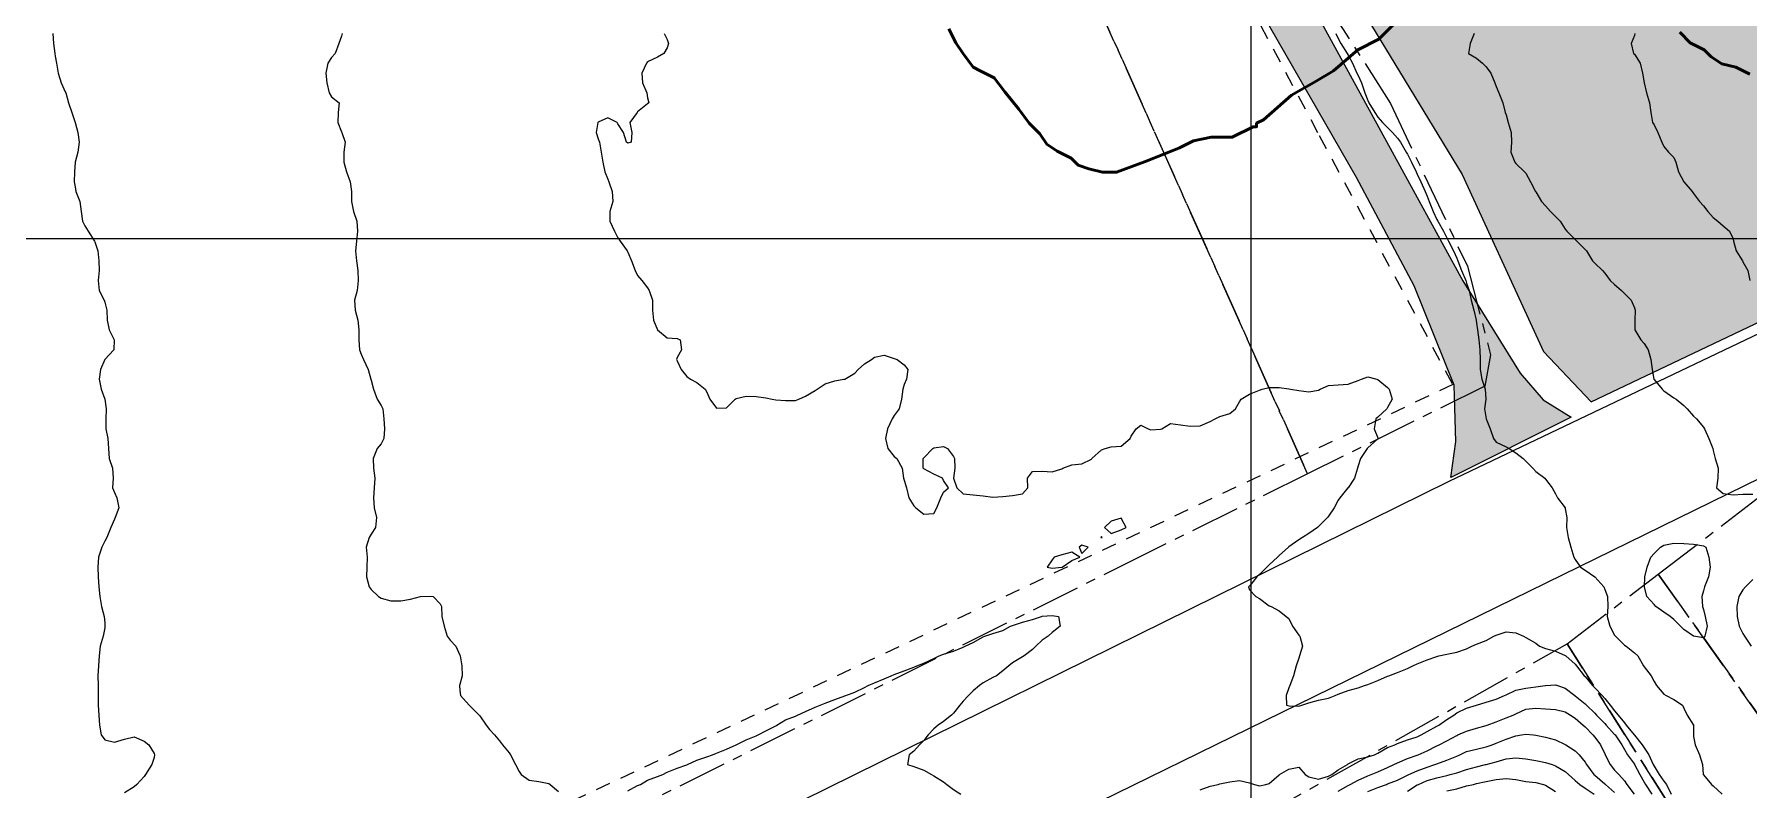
# Model space of a CAD drawing. Header units: centimetres. Extents: x 0 to 642158, y -847 to 649707.
# Drawn here: x 617005.2 to 617092, y 620759.5 to 620797.7 of the extents above; entities that cross this region are included whole.
import ezdxf

# ---------------------------------------------------------------- set-up
doc = ezdxf.new("R2010")
doc.units = ezdxf.units.CM
doc.header["$MEASUREMENT"] = 0
doc.linetypes.add('CENTERX2', pattern=[4, 2.5, -0.5, 0.5, -0.5])
doc.linetypes.add('JIS_02_0.7', pattern=[1.35, 0.75, -0.6])
for name, color, linetype, lineweight in [('MEV_grille', 254, 'Continuous', 9), ('MEV_layout inondation', 5, 'Continuous', 15), ('WAL_parcellaire agricole', 7, 'JIS_02_0.7', 25), ('WAL_topographie 0.5', 253, 'Continuous', 20)]:
    doc.layers.add(name, color=color, linetype=linetype, lineweight=lineweight)
doc.layers.add('MEV_schema paysager_Ha', color=7, linetype='Continuous', lineweight=25, transparency=0.13)
doc.layers.add('SPW_parcellaire cadastral', color=7, linetype='CENTERX2', lineweight=25, true_color=0xff0542)
picture_1 = doc.add_image_def('image2.png', size_in_pixel=(6614, 11023))

# ---------------------------------------------------------------- blocks, each defined once
blk = doc.blocks.new('*U114')
at = {"layer": 'MEV_grille', "transparency": 33554687}
blk.add_lwpolyline([(-1338.461, 0), (1338.461, 0)], dxfattribs=at)
blk = doc.blocks.new('*U115')
at = {"layer": 'MEV_grille', "color": 0, "linetype": 'ByBlock', "lineweight": -2, "transparency": 16777216}
blk.add_blockref('*U114', (0, -1600), dxfattribs=at)
blk = doc.blocks.new('*U112')
at = {"layer": 'MEV_grille', "transparency": 33554687}
blk.add_lwpolyline([(0, 1825.476), (0, -1825.476)], dxfattribs=at)
blk = doc.blocks.new('*U113')
at = {"layer": 'MEV_grille', "color": 0, "linetype": 'ByBlock', "lineweight": -2, "transparency": 16777216}
blk.add_blockref('*U112', (1700, 0), dxfattribs=at)

msp = doc.modelspace()

# ---------------------------------------------------------------- hatches: boundary and pattern name
at = {"layer": 'MEV_schema paysager_Ha', "true_color": 0xffffff, "transparency": 33554687}
h = msp.add_hatch(color=7, dxfattribs=at)
h.dxf.hatch_style = 1
h.paths.add_polyline_path([(617076.957, 620775.289), (617077.201, 620777.105), (617077.126, 620779.957), (617075.099, 620784.986), (617072.172, 620790.466), (617067.368, 620798.797), (617064.065, 620804.577), (617056.243, 620818.296), (617050.046, 620830.95), (617047.611, 620836.834), (617045.379, 620844.037), (617042.362, 620852.742), (617037.909, 620861.649), (617028.342, 620880.123), (617020.095, 620896.123), (617010.198, 620916.411), (617002.446, 620933.73), (616993.044, 620956.493), (616983.642, 620978.596), (616973.25, 621002.678), (616968.962, 621012.244), (616965.663, 621021.976), (616955.436, 621040.45), (616945.21, 621059.419), (616940.921, 621068.986), (616935.478, 621077.398), (616927.231, 621088.119), (616919.756, 621098.032), (616908.594, 621115.419), (616899.05, 621136.883), (616888.424, 621173.846), (616877.62, 621211.722), (616864.401, 621250.858), (616862.596, 621274.031), (616860.047, 621301.222), (616858.914, 621326.713), (616859.197, 621346.539), (616860.896, 621376.279), (616861.463, 621404.886), (616860.613, 621429.244), (616859.48, 621444.822), (616854.948, 621465.215), (616849, 621490.706), (616837.671, 621532.058), (616829.74, 621571.711), (616822.943, 621588.705), (616820.394, 621592.954), (616812.463, 621606.549), (616808.781, 621634.306), (616806.798, 621652.15), (616807.931, 621670.56), (616809.064, 621685.289), (616812.18, 621684.156), (616809.914, 621652.433), (616812.18, 621634.873), (616813.879, 621615.896), (616816.995, 621605.7), (616822.943, 621593.52), (616829.174, 621581.341), (616832.006, 621572.561), (616837.954, 621544.521), (616851.266, 621492.689), (616857.498, 621468.614), (616860.896, 621451.903), (616862.879, 621435.758), (616864.295, 621409.984), (616863.729, 621378.545), (616862.029, 621341.724), (616862.313, 621319.632), (616865.428, 621273.181), (616866.561, 621255.621), (616870.995, 621241.549), (616880.863, 621212.431), (616888.067, 621186.88), (616893.901, 621167.537), (616903.21, 621136.7), (616913.794, 621113.645), (616922.701, 621099.354), (616933.688, 621085.113), (616938.674, 621078.225), (616946.15, 621064.154), (616956.913, 621043.761), (616966.26, 621026.766), (616969.942, 621016.853), (616981.555, 620991.079), (616995.15, 620956.807), (617005.346, 620932.732), (617016.676, 620908.941), (617026.306, 620890.247), (617038.202, 620866.455), (617044.999, 620853.993), (617049.248, 620839.831), (617054.346, 620826.519), (617065.959, 620806.409), (617077.565, 620785.227), (617080.472, 620780.563), (617081.622, 620779.211), (617083.041, 620778.332)])
at = {"layer": 'MEV_schema paysager_Ha', "transparency": 33554687}
h = msp.add_hatch(dxfattribs=at)
h.set_pattern_fill('AR-CONC', color=256, angle=180)
h.set_pattern_definition([(230, (-1675.227, 123.2765), (-7.172601826, 0.62752135), [0.75, -8.25]), (175, (-1675.227, 123.2765), (1.387513336, -7.52192134), [0.6, -6.6]), (280.4514445, (-1675.8244, 123.329), (-5.78508847, -6.89439991), [0.63740192, -7.01142112]), (226.1842, (-1675.227, 121.2765), (-10.67241331, 1.65519281), [1.125, -12.375]), (276.6356355, (-1676.116, 121.414), (-9.34661946, -9.74118601), [0.95610342, -10.5171376]), (171.184164, (-1675.227, 121.277), (-9.34661945, -9.741186), [0.9, -9.90000001]), (201, (-1676.227, 121.7765), (-5.96907052, 4.026188907), [0.75, -8.25]), (146, (-1676.227, 121.7765), (-2.43315332, -7.25150045), [0.6, -6.6]), (251.4514447, (-1676.724, 122.112), (-8.40222377, -3.22531153), [0.6374019, -7.01142112]), (217.5, (-1675.2267, 123.2765), (-0.121598553, -3.328938538), [0, -6.52, 0, -6.7, 0, -6.625]), (187.5, (-1675.2267, 123.2765), (-2.630695374, -3.944117119), [0, -3.82, 0, -6.37, 0, -2.525]), (147.5, (-1672.9967, 123.2765), (-5.338224362, 0.225548717), [0, -2.5, 0, -7.8, 0, -10.35]), (137.5, (-1671.9967, 123.2765), (-5.831861693, -1.001049823), [0, -3.25, 0, -5.18, 0, -7.35])])
edge = h.paths.add_edge_path()
edge.add_line((617121.976, 620796.785), (617116.058, 620796.437))
edge.add_line((617116.058, 620796.437), (617105.963, 620797.481))
edge.add_line((617105.963, 620797.481), (617097.26, 620799.569))
edge.add_line((617097.26, 620799.569), (617084.032, 620804.675))
edge.add_line((617084.032, 620804.675), (617074.517, 620808.156))
edge.add_line((617074.517, 620808.156), (617071.268, 620810.361))
edge.add_line((617071.268, 620810.361), (617068.035, 620815.249))
edge.add_line((617068.035, 620815.249), (617064.74, 620822.031))
edge.add_line((617064.74, 620822.031), (617058.58, 620835.061))
edge.add_line((617058.58, 620835.061), (617054.406, 620845.682))
edge.add_line((617054.406, 620845.682), (617050.113, 620855.788))
edge.add_line((617050.113, 620855.788), (617045.999, 620866.351))
edge.add_line((617045.999, 620866.351), (617039.9, 620880.234))
edge.add_line((617039.9, 620880.234), (617033.652, 620896.308))
edge.add_line((617033.652, 620896.308), (617025.229, 620915.529))
edge.add_line((617025.229, 620915.529), (617016.633, 620934.812))
edge.add_line((617016.633, 620934.812), (617010.519, 620947.98))
edge.add_line((617010.519, 620947.98), (617007.218, 620955.828))
edge.add_line((617007.218, 620955.828), (617006.52, 620959.235))
edge.add_line((617006.52, 620959.235), (617008.724, 620965.501))
edge.add_line((617008.724, 620965.501), (617011.045, 620971.651))
edge.add_line((617011.045, 620971.651), (617007.564, 620972.231))
edge.add_line((617007.564, 620972.231), (617005.823, 620968.054))
edge.add_line((617005.823, 620968.054), (617003.516, 620963.511))
edge.add_arc((617021.194, 620957.62), 18.633, 161.56891, 193.12721)
edge.add_line((617003.047, 620953.388), (617005.585, 620947.723))
edge.add_line((617005.585, 620947.723), (617013.167, 620930.996))
edge.add_line((617013.167, 620930.996), (617022.942, 620907.238))
edge.add_line((617022.942, 620907.238), (617027.498, 620897.228))
edge.add_line((617027.498, 620897.228), (617030.865, 620889.78))
edge.add_line((617030.865, 620889.78), (617036.107, 620876.701))
edge.add_line((617036.107, 620876.701), (617043.655, 620861.585))
edge.add_line((617043.655, 620861.585), (617046.557, 620854.81))
edge.add_line((617046.557, 620854.81), (617048.998, 620848.669))
edge.add_line((617048.998, 620848.669), (617052.461, 620839.281))
edge.add_line((617052.461, 620839.281), (617057.299, 620827.332))
edge.add_line((617057.299, 620827.332), (617062.853, 620815.779))
edge.add_line((617062.853, 620815.779), (617071.7, 620800.2))
edge.add_line((617071.7, 620800.2), (617077.519, 620790.622))
edge.add_line((617077.519, 620790.622), (617081.641, 620781.651))
edge.add_line((617081.641, 620781.651), (617084.066, 620779.105))
edge.add_line((617084.066, 620779.105), (617105.15, 620789.126))
edge.add_line((617105.15, 620789.126), (617121.976, 620796.785))

# ---------------------------------------------------------------- linework, layer by layer
for points in [[(616959.655, 620703.552), (616982.944, 620718.069), (617008.046, 620732.586), (617035.72, 620747.406), (617113.599, 620785.514), (617149.59, 620803.66), (617192.99, 620824.68), (617220.21, 620838.29), (617257.26, 620856.739), (617304.592, 620879.574), (617342.397, 620898.93)], [(617283.421, 620876.852), (617222.327, 620846.91), (617191.327, 620831.788), (617146.717, 620809.104), (617121.916, 620796.553), (617076.852, 620775.08), (617033.603, 620753.757), (617000.637, 620736.82), (616975.534, 620721.245), (616956.026, 620709.147)], [(617065.959, 620806.409), (617077.565, 620785.227), (617080.472, 620780.563), (617081.622, 620779.211), (617083.041, 620778.332), (617076.957, 620775.289)], [(617071.7, 620800.2), (617077.519, 620790.622), (617081.641, 620781.651), (617084.066, 620779.105)], [(617076.957, 620775.289), (617077.201, 620777.105), (617077.126, 620779.957), (617075.099, 620784.986), (617072.172, 620790.466), (617067.368, 620798.797)], [(617084.066, 620779.105), (617105.15, 620789.126), (617121.976, 620796.785), (617116.058, 620796.437), (617105.963, 620797.481), (617097.26, 620799.569)]]:
    msp.add_lwpolyline(points)
at = {"layer": 'MEV_layout inondation', "lineweight": 50}
for points in [[(617051.514, 620797.998), (617051.868, 620797.289), (617052.223, 620796.758), (617052.755, 620796.049), (617053.109, 620795.872), (617053.818, 620795.518), (617054.35, 620794.809), (617055.058, 620793.924), (617055.59, 620793.215), (617056.121, 620792.683), (617056.476, 620792.152), (617057.008, 620791.797), (617057.717, 620791.443), (617058.071, 620791.089), (617058.603, 620790.912), (617059.312, 620790.735), (617060.02, 620790.735), (617061.438, 620791.266), (617062.324, 620791.62), (617063.21, 620791.975), (617063.919, 620792.329), (617064.805, 620792.506), (617065.868, 620792.506), (617066.931, 620793.038), (617067.108, 620793.038), (617067.108, 620793.215), (617067.463, 620793.392), (617068.881, 620794.632), (617070.121, 620795.341), (617071.007, 620795.872), (617072.248, 620796.935), (617073.311, 620797.467), (617074.02, 620798.175)], [(617088.551, 620797.821), (617089.082, 620797.289), (617089.791, 620796.935), (617090.146, 620796.581), (617090.677, 620796.227), (617091.386, 620796.049), (617092.095, 620795.695)]]:
    msp.add_lwpolyline(points, dxfattribs=at)
at = {"layer": 'SPW_parcellaire cadastral'}
for points in [[(616952.061, 620710.931), (616919.509, 620750.616), (617042.312, 620836.61), (617069.693, 620775.462), (617061.604, 620771.471), (617016.754, 620749.136), (616963.701, 620718.387), (616952.061, 620710.931)], [(617066.122, 620806.324), (617073.9, 620794.216), (617077.791, 620785.972), (617078.967, 620781.487), (617078.669, 620779.898), (617069.693, 620775.462), (617042.312, 620836.61)], [(617140.892, 620706.757), (617121.344, 620726.604), (617107.011, 620742.951), (617087.463, 620770.389), (617092.767, 620774.441), (617095.553, 620776.249), (617098.252, 620777.932), (617107.5, 620781.763), (617113.467, 620776.394), (617114.541, 620770.236), (617121.302, 620757.889), (617125.502, 620737.105), (617140.892, 620706.757)], [(617082.838, 620766.859), (617087.463, 620770.389), (617107.011, 620742.951), (617121.344, 620726.604), (617140.892, 620706.757), (617188.586, 620670.429)], [(617082.838, 620766.859), (617087.915, 620758.877), (617126.08, 620714.089), (617140.94, 620702.104), (617180.2, 620666.244), (617198.721, 620649.645), (617202.743, 620647.528), (617211.738, 620638.85), (617219.57, 620629.325), (617224.544, 620619.8), (617242.443, 620568.633), (617131.683, 620480.394), (616973.114, 620705.004), (617082.838, 620766.859)], [(617180.2, 620666.244), (617140.94, 620702.104), (617126.08, 620714.089), (617087.915, 620758.877), (617082.838, 620766.859)]]:
    msp.add_lwpolyline(points, dxfattribs=at)
at = {"layer": 'WAL_parcellaire agricole'}
msp.add_lwpolyline([(617054.586, 620821.986), (617070.287, 620792.592), (617077.05, 620779.985), (617025.22, 620755.479), (616985.057, 620732.141), (616953.143, 620711.971), (616858.38, 620827.209)], dxfattribs=at)
at = {"layer": 'WAL_topographie 0.5'}
for points in [[(617006.118, 620797.75), (617006.15, 620797.25), (617006.221, 620796.75), (617006.25, 620796.607), (617006.31, 620796.25), (617006.394, 620795.75), (617006.553, 620795.25), (617006.75, 620794.809), (617006.777, 620794.75), (617006.917, 620794.25), (617007.083, 620793.75), (617007.25, 620793.25), (617007.25, 620793.25), (617007.389, 620792.75), (617007.456, 620792.25), (617007.388, 620791.75), (617007.25, 620791.25), (617007.25, 620791.249), (617007.229, 620790.75), (617007.212, 620790.25), (617007.25, 620790), (617007.282, 620789.75), (617007.491, 620789.25), (617007.554, 620788.75), (617007.618, 620788.25), (617007.75, 620788.012), (617007.917, 620787.75), (617008.233, 620787.25), (617008.25, 620787.208), (617008.399, 620786.75), (617008.452, 620786.25), (617008.464, 620785.75), (617008.421, 620785.25), (617008.479, 620784.75), (617008.719, 620784.25), (617008.75, 620784.15), (617008.858, 620783.75), (617008.879, 620783.25), (617008.983, 620782.75), (617009.225, 620782.25), (617009.217, 620781.75), (617008.75, 620781.25), (617008.75, 620781.25), (617008.544, 620780.75), (617008.474, 620780.25), (617008.579, 620779.75), (617008.75, 620779.25), (617008.75, 620779.25), (617008.833, 620778.75), (617008.801, 620778.25), (617008.808, 620777.75), (617008.904, 620777.25), (617008.944, 620776.75), (617008.975, 620776.25), (617009.153, 620775.75), (617009.187, 620775.25), (617009.146, 620774.75), (617009.25, 620774.519), (617009.363, 620774.25), (617009.472, 620773.75), (617009.286, 620773.25), (617009.25, 620773.179), (617009.062, 620772.75), (617008.865, 620772.25), (617008.75, 620772.054), (617008.601, 620771.75), (617008.432, 620771.25), (617008.401, 620770.75), (617008.417, 620770.25), (617008.457, 620769.75), (617008.51, 620769.25), (617008.595, 620768.75), (617008.723, 620768.25), (617008.75, 620767.917), (617008.762, 620767.75), (617008.75, 620767.679), (617008.671, 620767.25), (617008.523, 620766.75), (617008.464, 620766.25), (617008.434, 620765.75), (617008.403, 620765.25), (617008.412, 620764.75), (617008.417, 620764.25), (617008.417, 620763.75), (617008.458, 620763.25), (617008.483, 620762.75), (617008.573, 620762.25), (617008.75, 620762.011), (617009.25, 620761.879), (617009.75, 620762.045), (617010.25, 620762.152), (617010.75, 620761.937), (617010.981, 620761.75), (617011.25, 620761.313), (617011.279, 620761.25), (617011.25, 620761.113), (617011.147, 620760.75), (617010.813, 620760.25), (617010.75, 620760.141), (617010.375, 620759.75), (617010.25, 620759.625), (617009.75, 620759.319)], [(617020.777, 620797.75), (617020.75, 620797.625), (617020.619, 620797.25), (617020.434, 620796.75), (617020.25, 620796.531), (617020.063, 620796.25), (617019.96, 620795.75), (617020, 620795.25), (617020.129, 620794.75), (617020.25, 620794.55), (617020.625, 620794.25), (617020.578, 620793.75), (617020.567, 620793.25), (617020.75, 620792.781), (617020.766, 620792.75), (617020.933, 620792.25), (617020.864, 620791.75), (617020.866, 620791.25), (617021.006, 620790.75), (617021.187, 620790.25), (617021.25, 620789.75), (617021.25, 620789.75), (617021.262, 620789.25), (617021.356, 620788.75), (617021.524, 620788.25), (617021.553, 620787.75), (617021.507, 620787.25), (617021.453, 620786.75), (617021.5, 620786.25), (617021.579, 620785.75), (617021.597, 620785.25), (617021.547, 620784.75), (617021.402, 620784.25), (617021.437, 620783.75), (617021.583, 620783.25), (617021.621, 620782.75), (617021.625, 620782.25), (617021.667, 620781.75), (617021.75, 620781.519), (617021.856, 620781.25), (617022.099, 620780.75), (617022.236, 620780.25), (617022.25, 620780.2), (617022.375, 620779.75), (617022.562, 620779.25), (617022.75, 620778.929), (617022.836, 620778.75), (617022.891, 620778.25), (617022.932, 620777.75), (617022.899, 620777.25), (617022.75, 620776.988), (617022.55, 620776.75), (617022.346, 620776.25), (617022.375, 620775.75), (617022.429, 620775.25), (617022.406, 620774.75), (617022.375, 620774.25), (617022.409, 620773.75), (617022.523, 620773.25), (617022.479, 620772.75), (617022.25, 620772.406), (617022.15, 620772.25), (617021.992, 620771.75), (617022.047, 620771.25), (617022.033, 620770.75), (617022.007, 620770.25), (617022.15, 620769.75), (617022.25, 620769.607), (617022.62, 620769.25), (617022.75, 620769.174), (617023.25, 620769.034), (617023.75, 620769.04), (617024.25, 620769.125), (617024.75, 620769.25), (617024.75, 620769.25), (617025.25, 620769.283), (617025.386, 620769.25), (617025.75, 620768.886), (617025.812, 620768.75), (617025.835, 620768.25), (617025.944, 620767.75), (617026.105, 620767.25), (617026.25, 620767.054), (617026.543, 620766.75), (617026.75, 620766.288), (617026.764, 620766.25), (617026.842, 620765.75), (617026.868, 620765.25), (617026.75, 620764.806), (617026.732, 620764.75), (617026.75, 620764.5), (617026.778, 620764.25), (617027.224, 620763.75), (617027.25, 620763.722), (617027.722, 620763.25), (617027.75, 620763.214), (617028.075, 620762.75), (617028.25, 620762.531), (617028.5, 620762.25), (617028.75, 620761.95), (617028.908, 620761.75), (617029.25, 620761.344), (617029.306, 620761.25), (617029.556, 620760.75), (617029.75, 620760.397), (617029.859, 620760.25), (617030.25, 620759.969), (617030.75, 620759.895), (617031.25, 620759.794), (617031.317, 620759.75), (617031.75, 620759.389)], [(617037.092, 620797.75), (617037.25, 620797.45), (617037.317, 620797.25), (617037.25, 620797.028), (617037.071, 620796.75), (617036.75, 620796.554), (617036.25, 620796.313), (617036.2, 620796.25), (617035.958, 620795.75), (617036, 620795.25), (617036.214, 620794.75), (617036.25, 620794.5), (617036.313, 620794.25), (617036.25, 620794.2), (617035.75, 620793.792), (617035.725, 620793.75), (617035.35, 620793.25), (617035.458, 620792.75), (617035.417, 620792.25), (617035.25, 620792.206), (617035.191, 620792.25), (617035.041, 620792.75), (617034.75, 620793.187), (617034.714, 620793.25), (617034.25, 620793.482), (617033.75, 620793.27), (617033.733, 620793.25), (617033.659, 620792.75), (617033.75, 620792.417), (617033.813, 620792.25), (617033.904, 620791.75), (617033.981, 620791.25), (617034.083, 620790.75), (617034.25, 620790.375), (617034.3, 620790.25), (617034.467, 620789.75), (617034.487, 620789.25), (617034.341, 620788.75), (617034.347, 620788.25), (617034.58, 620787.75), (617034.75, 620787.409), (617034.863, 620787.25), (617035.217, 620786.75), (617035.25, 620786.691), (617035.433, 620786.25), (617035.628, 620785.75), (617035.75, 620785.5), (617035.967, 620785.25), (617036.25, 620784.889), (617036.333, 620784.75), (617036.5, 620784.25), (617036.513, 620783.75), (617036.558, 620783.25), (617036.75, 620782.75), (617036.75, 620782.75), (617037.25, 620782.355), (617037.75, 620782.318), (617037.9, 620782.25), (617037.972, 620781.75), (617037.75, 620781.35), (617037.714, 620781.25), (617037.75, 620781.179), (617037.964, 620780.75), (617038.25, 620780.387), (617038.438, 620780.25), (617038.75, 620780.083), (617039.167, 620779.75), (617039.25, 620779.607), (617039.416, 620779.25), (617039.75, 620778.795), (617040.25, 620778.8), (617040.7, 620779.25), (617040.75, 620779.281), (617041.25, 620779.39), (617041.75, 620779.379), (617042.25, 620779.31), (617042.562, 620779.25), (617042.75, 620779.22), (617043.25, 620779.173), (617043.75, 620779.184), (617043.917, 620779.25), (617044.25, 620779.39), (617044.75, 620779.692), (617044.841, 620779.75), (617045.25, 620780.026), (617045.75, 620780.173), (617046.194, 620780.25), (617046.25, 620780.259), (617046.75, 620780.564), (617046.932, 620780.75), (617047.25, 620781.03), (617047.594, 620781.25), (617047.75, 620781.369), (617048.25, 620781.469), (617048.75, 620781.307), (617048.897, 620781.25), (617049.25, 620780.989), (617049.433, 620780.75), (617049.368, 620780.25), (617049.25, 620779.984), (617049.18, 620779.75), (617049.113, 620779.25), (617049.01, 620778.75), (617048.75, 620778.425), (617048.647, 620778.25), (617048.403, 620777.75), (617048.315, 620777.25), (617048.421, 620776.75), (617048.75, 620776.341), (617048.88, 620776.25), (617049.146, 620775.75), (617049.225, 620775.25), (617049.25, 620775.15), (617049.375, 620774.75), (617049.484, 620774.25), (617049.75, 620773.85), (617049.85, 620773.75), (617050.25, 620773.417), (617050.75, 620773.464), (617050.904, 620773.75), (617051.107, 620774.25), (617051.25, 620774.536), (617051.5, 620774.75), (617051.25, 620775.125), (617051.2, 620775.25), (617050.75, 620775.454), (617050.25, 620775.712), (617050.212, 620775.75), (617050.225, 620776.25), (617050.25, 620776.274), (617050.704, 620776.75), (617050.75, 620776.779), (617051.25, 620776.854), (617051.45, 620776.75), (617051.75, 620776.341), (617051.813, 620776.25), (617051.827, 620775.75), (617051.75, 620775.25), (617051.917, 620774.75), (617052.25, 620774.45), (617052.75, 620774.404), (617053.25, 620774.355), (617053.75, 620774.294), (617054.25, 620774.322), (617054.75, 620774.364), (617055.25, 620774.456), (617055.513, 620774.75), (617055.5, 620775.25), (617055.75, 620775.583), (617056.25, 620775.603), (617056.75, 620775.563), (617057.25, 620775.722), (617057.296, 620775.75), (617057.75, 620775.922), (617058.25, 620775.977), (617058.75, 620776.217), (617058.771, 620776.25), (617059.25, 620776.676), (617059.432, 620776.75), (617059.75, 620776.828), (617060.25, 620776.872), (617060.702, 620777.25), (617060.75, 620777.365), (617061.013, 620777.75), (617061.25, 620777.937), (617061.625, 620777.75), (617061.75, 620777.698), (617062.25, 620777.719), (617062.309, 620777.75), (617062.75, 620778.009), (617063.25, 620777.942), (617063.75, 620777.873), (617064.25, 620777.903), (617064.75, 620778.121), (617065.015, 620778.25), (617065.25, 620778.369), (617065.75, 620778.518), (617066.038, 620778.75), (617066.25, 620779.118), (617066.333, 620779.25), (617066.75, 620779.5), (617067.25, 620779.707), (617067.4, 620779.75), (617067.75, 620779.842), (617068.25, 620779.831), (617068.75, 620779.764), (617068.821, 620779.75), (617069.25, 620779.689), (617069.75, 620779.612), (617070.25, 620779.709), (617070.325, 620779.75), (617070.75, 620779.931), (617071.25, 620779.976), (617071.75, 620780), (617072.25, 620780.188), (617072.426, 620780.25), (617072.75, 620780.381), (617073.208, 620780.25), (617073.25, 620780.241), (617073.75, 620779.835), (617073.821, 620779.75), (617073.978, 620779.25), (617073.75, 620778.82), (617073.705, 620778.75), (617073.25, 620778.332), (617073.156, 620778.25), (617073.075, 620777.75), (617073.25, 620777.283), (617073.258, 620777.25), (617073.25, 620777.241), (617072.75, 620776.782), (617072.718, 620776.75), (617072.371, 620776.25), (617072.25, 620775.869), (617072.218, 620775.75), (617072.067, 620775.25), (617071.75, 620774.762), (617071.739, 620774.75), (617071.321, 620774.25), (617071.25, 620774.132), (617071.044, 620773.75), (617070.75, 620773.329), (617070.695, 620773.25), (617070.25, 620772.805), (617070.192, 620772.75), (617069.75, 620772.452), (617069.44, 620772.25), (617069.25, 620772.124), (617068.75, 620771.774), (617068.72, 620771.75), (617068.25, 620771.33), (617068.162, 620771.25), (617067.75, 620770.861), (617067.629, 620770.75), (617067.25, 620770.365), (617067.116, 620770.25), (617066.75, 620769.784), (617066.706, 620769.75), (617066.75, 620769.6), (617067.068, 620769.25), (617067.25, 620769.155), (617067.75, 620768.781), (617067.85, 620768.75), (617068.25, 620768.528), (617068.607, 620768.25), (617068.75, 620768.15), (617068.924, 620767.75), (617069.25, 620767.309), (617069.294, 620767.25), (617069.442, 620766.75), (617069.286, 620766.25), (617069.25, 620766.139), (617069.12, 620765.75), (617068.972, 620765.25), (617068.797, 620764.75), (617068.75, 620764.643), (617068.609, 620764.25), (617068.625, 620763.75), (617068.75, 620763.717), (617069.25, 620763.712), (617069.41, 620763.75), (617069.75, 620763.87), (617070.25, 620764.005), (617070.75, 620764.114), (617071.096, 620764.25), (617071.25, 620764.318), (617071.75, 620764.502), (617072.25, 620764.641), (617072.577, 620764.75), (617072.75, 620764.81), (617073.25, 620765.006), (617073.75, 620765.224), (617073.813, 620765.25), (617074.25, 620765.415), (617074.75, 620765.615), (617075.029, 620765.75), (617075.25, 620765.844), (617075.75, 620766.047), (617076.25, 620766.226), (617076.348, 620766.25), (617076.75, 620766.344), (617077.25, 620766.433), (617077.75, 620766.615), (617078.016, 620766.75), (617078.25, 620766.842), (617078.75, 620767.024), (617079.123, 620767.25), (617079.25, 620767.306), (617079.75, 620767.465), (617080.25, 620767.426), (617080.628, 620767.25), (617080.75, 620767.182), (617081.25, 620766.889), (617081.45, 620766.75), (617081.75, 620766.627), (617082.25, 620766.491), (617082.75, 620766.27), (617082.772, 620766.25), (617083.25, 620765.834), (617083.322, 620765.75), (617083.714, 620765.25), (617083.75, 620765.21), (617084.136, 620764.75), (617084.25, 620764.642), (617084.62, 620764.25), (617084.75, 620764.101), (617085.026, 620763.75), (617085.25, 620763.471), (617085.424, 620763.25), (617085.75, 620762.855), (617085.837, 620762.75), (617086.247, 620762.25), (617086.25, 620762.246), (617086.65, 620761.75), (617086.75, 620761.597), (617086.986, 620761.25), (617087.208, 620760.75), (617087.25, 620760.665), (617087.502, 620760.25), (617087.75, 620759.903), (617087.87, 620759.75), (617088.117, 620759.25)], [(617071.126, 620797.75), (617071.25, 620797.496), (617071.383, 620797.25), (617071.704, 620796.75), (617071.75, 620796.664), (617071.966, 620796.25), (617072.192, 620795.75), (617072.25, 620795.62), (617072.418, 620795.25), (617072.587, 620794.75), (617072.75, 620794.355), (617072.793, 620794.25), (617073.093, 620793.75), (617073.25, 620793.525), (617073.482, 620793.25), (617073.75, 620792.988), (617073.997, 620792.75), (617074.25, 620792.462), (617074.405, 620792.25), (617074.69, 620791.75), (617074.75, 620791.65), (617074.956, 620791.25), (617075.197, 620790.75), (617075.25, 620790.639), (617075.436, 620790.25), (617075.658, 620789.75), (617075.75, 620789.524), (617075.861, 620789.25), (617076.052, 620788.75), (617076.25, 620788.346), (617076.299, 620788.25), (617076.572, 620787.75), (617076.75, 620787.412), (617076.832, 620787.25), (617077.083, 620786.75), (617077.25, 620786.379), (617077.304, 620786.25), (617077.488, 620785.75), (617077.705, 620785.25), (617077.75, 620785.11), (617077.876, 620784.75), (617077.987, 620784.25), (617078.12, 620783.75), (617078.228, 620783.25), (617078.25, 620783.1), (617078.303, 620782.75), (617078.362, 620782.25), (617078.425, 620781.75), (617078.444, 620781.25), (617078.437, 620780.75), (617078.524, 620780.25), (617078.683, 620779.75), (617078.722, 620779.25), (617078.659, 620778.75), (617078.75, 620778.25), (617078.75, 620778.25), (617078.939, 620777.75), (617079.114, 620777.25), (617079.25, 620777.077), (617079.75, 620776.84), (617079.905, 620776.75), (617080.25, 620776.533), (617080.611, 620776.25), (617080.75, 620776.115), (617081.105, 620775.75), (617081.25, 620775.578), (617081.706, 620775.25), (617081.75, 620775.202), (617082.089, 620774.75), (617082.25, 620774.45), (617082.361, 620774.25), (617082.736, 620773.75), (617082.75, 620773.7), (617082.829, 620773.25), (617082.816, 620772.75), (617082.894, 620772.25), (617083.036, 620771.75), (617083.189, 620771.25), (617083.25, 620771.13), (617083.514, 620770.75), (617083.75, 620770.59), (617084.25, 620770.25), (617084.25, 620770.25), (617084.705, 620769.75), (617084.75, 620769.617), (617084.895, 620769.25), (617084.905, 620768.75), (617084.872, 620768.25), (617085.014, 620767.75), (617085.25, 620767.302), (617085.294, 620767.25), (617085.75, 620766.794), (617085.829, 620766.75), (617086.25, 620766.402), (617086.434, 620766.25), (617086.709, 620765.75), (617086.75, 620765.694), (617087.103, 620765.25), (617087.25, 620764.956), (617087.375, 620764.75), (617087.75, 620764.313), (617087.857, 620764.25), (617088.25, 620764.038), (617088.691, 620763.75), (617088.75, 620763.607), (617088.917, 620763.25), (617089.25, 620762.75), (617089.25, 620762.75), (617089.25, 620762.749), (617089.239, 620762.25), (617089.25, 620762.179), (617089.323, 620761.75), (617089.554, 620761.25), (617089.699, 620760.75), (617089.744, 620760.25), (617089.75, 620760.235), (617090.15, 620759.75), (617090.25, 620759.676), (617090.701, 620759.25)], [(617078.129, 620797.75), (617077.934, 620797.25), (617077.85, 620796.75), (617078.25, 620796.509), (617078.563, 620796.25), (617078.75, 620796.074), (617078.986, 620795.75), (617079.18, 620795.25), (617079.25, 620795.07), (617079.386, 620794.75), (617079.578, 620794.25), (617079.712, 620793.75), (617079.75, 620793.636), (617079.86, 620793.25), (617080.01, 620792.75), (617080.031, 620792.25), (617079.996, 620791.75), (617080.186, 620791.25), (617080.25, 620791.17), (617080.69, 620790.75), (617080.75, 620790.682), (617080.996, 620790.25), (617081.241, 620789.75), (617081.25, 620789.737), (617081.553, 620789.25), (617081.75, 620789.028), (617082.009, 620788.75), (617082.25, 620788.486), (617082.49, 620788.25), (617082.75, 620787.853), (617082.824, 620787.75), (617083.25, 620787.325), (617083.34, 620787.25), (617083.75, 620786.829), (617083.818, 620786.75), (617084.134, 620786.25), (617084.25, 620786.131), (617084.64, 620785.75), (617084.75, 620785.628), (617085.03, 620785.25), (617085.25, 620785.042), (617085.594, 620784.75), (617085.75, 620784.587), (617086.095, 620784.25), (617086.25, 620783.868), (617086.285, 620783.75), (617086.271, 620783.25), (617086.266, 620782.75), (617086.572, 620782.25), (617086.75, 620782.064), (617086.949, 620781.75), (617087.091, 620781.25), (617087.144, 620780.75), (617087.241, 620780.25), (617087.25, 620780.237), (617087.652, 620779.75), (617087.75, 620779.667), (617088.25, 620779.321), (617088.364, 620779.25), (617088.75, 620778.929), (617088.924, 620778.75), (617089.25, 620778.382), (617089.393, 620778.25), (617089.75, 620777.833), (617089.806, 620777.75), (617090.027, 620777.25), (617090.218, 620776.75), (617090.25, 620776.65), (617090.342, 620776.25), (617090.492, 620775.75), (617090.481, 620775.25), (617090.414, 620774.75), (617090.75, 620774.463), (617091.25, 620774.398), (617091.75, 620774.433), (617092.25, 620774.433)], [(617086.266, 620797.75), (617086.25, 620797.659), (617086.095, 620797.25), (617086.206, 620796.75), (617086.25, 620796.714), (617086.539, 620796.25), (617086.658, 620795.75), (617086.75, 620795.25), (617086.75, 620795.25), (617086.866, 620794.75), (617087.019, 620794.25), (617087.087, 620793.75), (617087.176, 620793.25), (617087.25, 620793.131), (617087.436, 620792.75), (617087.636, 620792.25), (617087.75, 620792.033), (617087.982, 620791.75), (617088.25, 620791.472), (617088.355, 620791.25), (617088.48, 620790.75), (617088.75, 620790.25), (617088.75, 620790.25), (617089.183, 620789.75), (617089.25, 620789.664), (617089.558, 620789.25), (617089.75, 620789.03), (617089.971, 620788.75), (617090.25, 620788.434), (617090.483, 620788.25), (617090.75, 620788.022), (617091.067, 620787.75), (617091.25, 620787.357), (617091.278, 620787.25), (617091.4, 620786.75), (617091.721, 620786.25), (617091.75, 620786.205), (617091.992, 620785.75), (617092.102, 620785.25)], [(617060.25, 620772.625), (617060.5, 620772.75), (617060.25, 620773.231), (617059.75, 620773.071), (617059.403, 620772.75), (617059.75, 620772.445), (617060.25, 620772.625)], [(617058.25, 620771.434), (617058.583, 620771.75), (617058.25, 620771.857), (617058.114, 620771.75), (617058.25, 620771.434)], [(617059.25, 620772.245), (617059.279, 620772.25), (617059.25, 620772.292), (617059.217, 620772.25), (617059.25, 620772.245)], [(617089.819, 620767.25), (617089.75, 620767.16), (617089.25, 620767.244), (617089.241, 620767.25), (617088.75, 620767.589), (617088.595, 620767.75), (617088.25, 620768.087), (617088.059, 620768.25), (617087.75, 620768.458), (617087.338, 620768.75), (617087.25, 620768.846), (617086.881, 620769.25), (617086.762, 620769.75), (617086.779, 620770.25), (617086.897, 620770.75), (617087.089, 620771.25), (617087.25, 620771.439), (617087.57, 620771.75), (617087.75, 620771.85), (617088.25, 620771.952), (617088.75, 620771.942), (617089.25, 620771.915), (617089.75, 620771.827), (617089.865, 620771.75), (617090.019, 620771.25), (617090.089, 620770.75), (617090.008, 620770.25), (617089.81, 620769.75), (617089.75, 620769.552), (617089.67, 620769.25), (617089.694, 620768.75), (617089.75, 620768.604), (617089.839, 620768.25), (617089.934, 620767.75), (617089.819, 620767.25)], [(617057.25, 620770.748), (617057.258, 620770.75), (617057.75, 620771.085), (617058.16, 620771.25), (617057.75, 620771.5), (617057.25, 620771.375), (617056.857, 620771.25), (617056.75, 620771.119), (617056.507, 620770.75), (617056.75, 620770.698), (617057.25, 620770.748)], [(617092.25, 620770.123), (617091.874, 620769.75), (617091.75, 620769.59), (617091.538, 620769.25), (617091.438, 620768.75), (617091.456, 620768.25), (617091.553, 620767.75), (617091.75, 620767.385), (617091.825, 620767.25), (617092.167, 620766.75)], [(617035.25, 620759.417), (617035.75, 620759.685), (617035.897, 620759.75), (617036.25, 620759.964), (617036.75, 620760.146), (617037.026, 620760.25), (617037.25, 620760.369), (617037.75, 620760.571), (617038.25, 620760.74), (617038.275, 620760.75), (617038.75, 620760.98), (617039.25, 620761.148), (617039.541, 620761.25), (617039.75, 620761.327), (617040.25, 620761.523), (617040.739, 620761.75), (617040.75, 620761.757), (617041.25, 620761.996), (617041.75, 620762.197), (617041.858, 620762.25), (617042.25, 620762.454), (617042.75, 620762.716), (617042.809, 620762.75), (617043.25, 620763.016), (617043.75, 620763.207), (617043.849, 620763.25), (617044.25, 620763.432), (617044.75, 620763.649), (617044.992, 620763.75), (617045.25, 620763.854), (617045.75, 620764.044), (617046.25, 620764.229), (617046.298, 620764.25), (617046.75, 620764.421), (617047.25, 620764.655), (617047.434, 620764.75), (617047.75, 620764.89), (617048.25, 620765.089), (617048.604, 620765.25), (617048.75, 620765.314), (617049.25, 620765.499), (617049.75, 620765.681), (617049.889, 620765.75), (617050.25, 620765.89), (617050.75, 620766.123), (617051.022, 620766.25), (617051.25, 620766.341), (617051.75, 620766.493), (617052.25, 620766.693), (617052.35, 620766.75), (617052.75, 620766.93), (617053.25, 620767.212), (617053.337, 620767.25), (617053.75, 620767.389), (617054.25, 620767.54), (617054.65, 620767.75), (617054.75, 620767.789), (617055.25, 620767.958), (617055.75, 620768.098), (617056.215, 620768.25), (617056.25, 620768.258), (617056.75, 620768.292), (617057.068, 620768.25), (617057.154, 620767.75), (617056.75, 620767.441), (617056.547, 620767.25), (617056.25, 620767.056), (617055.931, 620766.75), (617055.75, 620766.577), (617055.329, 620766.25), (617055.25, 620766.2), (617054.75, 620765.908), (617054.554, 620765.75), (617054.25, 620765.491), (617053.925, 620765.25), (617053.75, 620765.151), (617053.25, 620764.886), (617053.066, 620764.75), (617052.75, 620764.477), (617052.508, 620764.25), (617052.25, 620763.964), (617052.071, 620763.75), (617051.75, 620763.359), (617051.647, 620763.25), (617051.25, 620762.939), (617050.975, 620762.75), (617050.75, 620762.552), (617050.472, 620762.25), (617050.25, 620761.964), (617050.027, 620761.75), (617049.75, 620761.433), (617049.508, 620761.25), (617049.417, 620760.75), (617049.75, 620760.653), (617050.25, 620760.469), (617050.639, 620760.25), (617050.75, 620760.185), (617051.25, 620759.871), (617051.417, 620759.75), (617051.75, 620759.491), (617052.132, 620759.25)], [(617064.25, 620759.464), (617064.75, 620759.653), (617065.17, 620759.75), (617065.25, 620759.773), (617065.75, 620759.884), (617066.25, 620759.948), (617066.75, 620759.83), (617067, 620759.75), (617067.25, 620759.673), (617067.573, 620759.75), (617067.75, 620759.795), (617068.25, 620760.226), (617068.279, 620760.25), (617068.75, 620760.512), (617069.25, 620760.627), (617069.572, 620760.25), (617069.75, 620760.13), (617070.25, 620760.017), (617070.75, 620760.158), (617070.93, 620760.25), (617071.25, 620760.488), (617071.711, 620760.75), (617071.75, 620760.786), (617072.25, 620761.037), (617072.75, 620761.139), (617073.088, 620761.25), (617073.25, 620761.329), (617073.75, 620761.612), (617074.121, 620761.75), (617074.25, 620761.811), (617074.75, 620761.995), (617075.25, 620762.159), (617075.448, 620762.25), (617075.75, 620762.431), (617076.25, 620762.697), (617076.351, 620762.75), (617076.75, 620763.025), (617077.102, 620763.25), (617077.25, 620763.367), (617077.75, 620763.605), (617078.245, 620763.75), (617078.25, 620763.752), (617078.75, 620763.912), (617079.25, 620764.063), (617079.675, 620764.25), (617079.75, 620764.288), (617080.25, 620764.518), (617080.75, 620764.626), (617081.25, 620764.682), (617081.73, 620764.75), (617081.75, 620764.753), (617082.25, 620764.787), (617082.355, 620764.75), (617082.75, 620764.619), (617083.227, 620764.25), (617083.25, 620764.234), (617083.75, 620763.823), (617083.83, 620763.75), (617084.25, 620763.351), (617084.34, 620763.25), (617084.75, 620762.824), (617084.821, 620762.75), (617085.25, 620762.281), (617085.277, 620762.25), (617085.611, 620761.75), (617085.75, 620761.511), (617085.91, 620761.25), (617086.25, 620760.767), (617086.26, 620760.75), (617086.527, 620760.25), (617086.75, 620759.856), (617086.816, 620759.75), (617087.131, 620759.25)], [(617071.25, 620759.4), (617071.75, 620759.693), (617071.847, 620759.75), (617072.25, 620759.967), (617072.75, 620760.182), (617072.921, 620760.25), (617073.25, 620760.388), (617073.75, 620760.596), (617074.07, 620760.75), (617074.25, 620760.841), (617074.75, 620761.054), (617075.25, 620761.23), (617075.303, 620761.25), (617075.75, 620761.447), (617076.25, 620761.698), (617076.353, 620761.75), (617076.75, 620761.95), (617077.25, 620762.225), (617077.311, 620762.25), (617077.75, 620762.444), (617078.25, 620762.596), (617078.75, 620762.735), (617078.792, 620762.75), (617079.25, 620762.92), (617079.75, 620763.109), (617080.108, 620763.25), (617080.25, 620763.315), (617080.75, 620763.547), (617081.25, 620763.612), (617081.75, 620763.572), (617082.25, 620763.54), (617082.75, 620763.414), (617083.018, 620763.25), (617083.25, 620763.096), (617083.648, 620762.75), (617083.75, 620762.657), (617084.153, 620762.25), (617084.25, 620762.143), (617084.539, 620761.75), (617084.75, 620761.294), (617084.77, 620761.25), (617085.022, 620760.75), (617085.25, 620760.476), (617085.458, 620760.25), (617085.75, 620759.935), (617085.876, 620759.75), (617086.235, 620759.25)], [(617072.75, 620759.394), (617073.25, 620759.597), (617073.685, 620759.75), (617073.75, 620759.772), (617074.25, 620759.966), (617074.75, 620760.214), (617074.826, 620760.25), (617075.25, 620760.435), (617075.75, 620760.616), (617076.148, 620760.75), (617076.25, 620760.791), (617076.75, 620760.979), (617077.25, 620761.184), (617077.409, 620761.25), (617077.75, 620761.405), (617078.25, 620761.535), (617078.75, 620761.648), (617079.038, 620761.75), (617079.25, 620761.831), (617079.75, 620762.041), (617080.25, 620762.211), (617080.536, 620762.25), (617080.75, 620762.283), (617081.139, 620762.25), (617081.25, 620762.239), (617081.75, 620762.139), (617082.25, 620762.001), (617082.75, 620761.765), (617082.774, 620761.75), (617083.25, 620761.439), (617083.446, 620761.25), (617083.75, 620760.87), (617083.819, 620760.75), (617084.204, 620760.25), (617084.25, 620760.212), (617084.75, 620759.778), (617084.78, 620759.75), (617085.25, 620759.335)], [(617074.75, 620759.412), (617075.25, 620759.723), (617075.309, 620759.75), (617075.75, 620759.94), (617076.25, 620760.084), (617076.75, 620760.204), (617076.924, 620760.25), (617077.25, 620760.339), (617077.75, 620760.496), (617078.25, 620760.642), (617078.703, 620760.75), (617078.75, 620760.761), (617079.25, 620760.897), (617079.75, 620761.042), (617080.25, 620761.096), (617080.75, 620761.042), (617081.25, 620760.958), (617081.75, 620760.855), (617082.082, 620760.75), (617082.25, 620760.695), (617082.75, 620760.395), (617082.905, 620760.25), (617083.25, 620759.95), (617083.485, 620759.75), (617083.75, 620759.558), (617084.218, 620759.25)], [(617076.75, 620759.426), (617077.25, 620759.524), (617077.75, 620759.668), (617078.106, 620759.75), (617078.25, 620759.785), (617078.75, 620759.893), (617079.25, 620759.994), (617079.75, 620760.05), (617080.25, 620760.001), (617080.75, 620759.901), (617081.25, 620759.838), (617081.654, 620759.75), (617081.75, 620759.713), (617082.25, 620759.381)]]:
    msp.add_lwpolyline(points, dxfattribs=at)

# ---------------------------------------------------------------- block references
at = {"layer": 'MEV_grille', "transparency": 33554687}
for name, p in [('*U113', (615366.814, 620593.644)), ('*U115', (616669.481, 622387.381))]:
    msp.add_blockref(name, p, dxfattribs=at)

# ---------------------------------------------------------------- pictures from other files: only their frames are drawn
image = msp.add_image(picture_1, insert=(616830.845, 620745.783), size_in_units=(429.466, 715.756), dxfattribs=dict(brightness=75))
image.dxf.flags = 7

doc.saveas('drawing.dxf')
